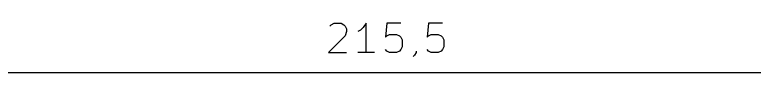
# Model space of a CAD drawing. Header units: millimetres. Extents: x 183 to 663, y -184 to 161.
# Drawn here: x 408.49 to 433.85, y 17.75 to 19.45 of the extents above; entities that cross this region are included whole.
import ezdxf

# ---------------------------------------------------------------- set-up
doc = ezdxf.new("R2010")
doc.units = ezdxf.units.MM
doc.layers.add('User.3', color=254, linetype='CONTINUOUS', true_color=0xb4dbd2)

msp = doc.modelspace()

# ---------------------------------------------------------------- linework, layer by layer
at = {"layer": 'User.3', "linetype": 'CONTINUOUS'}
for p, q in [((419.297619, 19.349942), (419.345238, 19.397561)), ((419.345238, 19.397561), (419.440476, 19.44518)), ((419.440476, 19.44518), (419.678571, 19.44518)), ((419.678571, 19.44518), (419.773809, 19.397561)), ((419.773809, 19.397561), (419.821428, 19.349942)), ((419.821428, 19.349942), (419.869047, 19.254704)), ((420.440476, 19.302323), (420.345238, 19.207085)), ((420.535714, 19.44518), (420.440476, 19.302323)), ((420.535714, 18.44518), (420.535714, 19.44518)), ((421.25, 19.44518), (421.202381, 18.96899)), ((421.72619, 19.44518), (421.25, 19.44518)), ((422.678571, 19.44518), (422.630952, 18.96899)), ((423.154761, 19.44518), (422.678571, 19.44518)), ((419.821428, 19.016609), (419.25, 18.44518)), ((419.869047, 19.159466), (419.821428, 19.016609)), ((419.869047, 19.254704), (419.869047, 19.159466)), ((420.345238, 19.207085), (420.25, 19.159466)), ((421.202381, 18.96899), (421.25, 19.016609)), ((421.25, 19.016609), (421.345238, 19.064228)), ((421.345238, 19.064228), (421.583333, 19.064228)), ((421.583333, 19.064228), (421.678571, 19.016609)), ((421.678571, 19.016609), (421.72619, 18.96899)), ((422.630952, 18.96899), (422.678571, 19.016609)), ((422.678571, 19.016609), (422.773809, 19.064228)), ((422.773809, 19.064228), (423.011904, 19.064228)), ((423.011904, 19.064228), (423.107142, 19.016609)), ((423.107142, 19.016609), (423.154761, 18.96899)), ((421.72619, 18.96899), (421.773809, 18.873752)), ((421.773809, 18.873752), (421.773809, 18.635657)), ((423.154761, 18.96899), (423.20238, 18.873752)), ((423.20238, 18.873752), (423.20238, 18.635657)), ((421.25, 18.4928), (421.202381, 18.540419)), ((421.72619, 18.540419), (421.678571, 18.4928)), ((421.773809, 18.635657), (421.72619, 18.540419)), ((422.678571, 18.4928), (422.630952, 18.540419)), ((423.154761, 18.540419), (423.107142, 18.4928)), ((423.20238, 18.635657), (423.154761, 18.540419)), ((419.25, 18.44518), (419.869047, 18.44518)), ((420.821428, 18.44518), (420.25, 18.44518)), ((421.345238, 18.44518), (421.25, 18.4928)), ((421.583333, 18.44518), (421.345238, 18.44518)), ((421.678571, 18.4928), (421.583333, 18.44518)), ((422.202381, 18.349942), (422.154762, 18.302323)), ((422.25, 18.44518), (422.202381, 18.349942)), ((422.25, 18.4928), (422.25, 18.44518)), ((422.773809, 18.44518), (422.678571, 18.4928)), ((423.011904, 18.44518), (422.773809, 18.44518)), ((423.107142, 18.4928), (423.011904, 18.44518)), ((529, 17.75), (313.5, 17.75))]:
    msp.add_line(p, q, dxfattribs=at)

doc.saveas('drawing.dxf')
